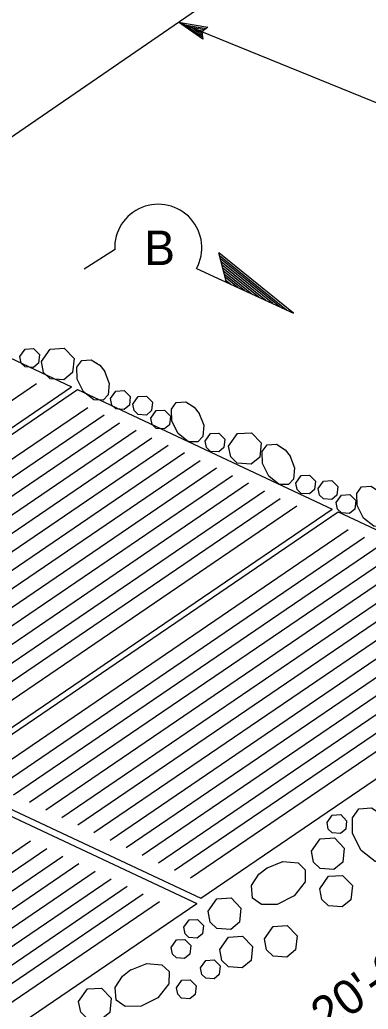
# Model space of a CAD drawing. Extents: x -894 to 866, y -472 to 714.
# Drawn here: x 212.5 to 283.1, y 46 to 246.5 of the extents above; entities that cross this region are included whole.
import ezdxf

# ---------------------------------------------------------------- set-up
doc = ezdxf.new("R2010")
doc.units = 0
for name, color, linetype in [('pp_PRESENTATION', 7, 'Continuous'), ('temp_CONSTRUCTION', 7, 'Continuous'), ('temp_CONSTRUCTION-anno', 7, 'Continuous')]:
    doc.layers.add(name, color=color, linetype=linetype)

msp = doc.modelspace()

# ---------------------------------------------------------------- linework, layer by layer
at = {"layer": 'pp_PRESENTATION'}
for p, q in [((231.76, 199.94), (225.58, 195.96)), ((268.02, 187.05), (252.86, 199.33)), ((254.39, 193.32), (252.86, 199.33)), ((266.6, 187.7), (253.02, 198.71)), ((265.19, 188.35), (253.18, 198.08)), ((263.78, 189), (253.34, 197.46)), ((262.37, 189.65), (253.5, 196.84)), ((248.35, 196.1), (268.02, 187.05)), ((260.96, 190.3), (253.66, 196.21)), ((259.55, 190.95), (253.82, 195.59)), ((258.13, 191.6), (253.97, 194.97)), ((256.72, 192.25), (254.13, 194.35)), ((255.31, 192.9), (254.29, 193.72))]:
    msp.add_line(p, q, dxfattribs=at)
msp.add_arc((240.59, 200.32), 8.83, 331.4936, 182.464, dxfattribs=at)
at = {"layer": 'temp_CONSTRUCTION'}
for p, q in [((171.47, 196.36), (223.05, 172.14)), ((141.59, 122.18), (215.91, 172.83)), ((143.69, 118.05), (223.05, 172.14)), ((144.89, 117.49), (224.25, 171.58)), ((224.25, 171.58), (275.83, 147.36)), ((151.96, 117.31), (226.31, 167.98)), ((155.23, 115.77), (229.62, 166.48)), ((158.49, 114.24), (232.75, 164.86)), ((161.75, 112.71), (236.09, 163.38)), ((165.01, 111.18), (239.28, 161.8)), ((168.27, 109.65), (242.63, 160.33)), ((171.53, 108.12), (245.9, 158.8)), ((174.79, 106.58), (249.09, 157.23)), ((178.06, 105.05), (252.4, 155.72)), ((181.32, 103.52), (255.61, 154.16)), ((184.58, 101.99), (258.9, 152.65)), ((187.84, 100.46), (262.12, 151.09)), ((191.1, 98.93), (265.31, 149.51)), ((194.36, 97.4), (268.69, 148.05)), ((196.46, 93.27), (275.83, 147.36)), ((197.66, 92.7), (277.02, 146.8)), ((277.02, 146.8), (328.6, 122.58)), ((204.74, 92.52), (279.09, 143.2)), ((208, 90.99), (282.4, 141.7)), ((211.26, 89.46), (285.52, 140.07)), ((214.52, 87.93), (288.87, 138.6)), ((217.79, 86.4), (292.06, 137.02)), ((221.05, 84.87), (295.41, 135.55)), ((224.31, 83.33), (298.67, 134.02)), ((227.57, 81.8), (301.87, 132.44)), ((230.83, 80.27), (305.17, 130.94)), ((234.09, 78.74), (308.39, 129.38)), ((237.36, 77.21), (311.68, 127.87)), ((240.62, 75.68), (314.9, 126.3)), ((243.88, 74.15), (318.09, 124.72)), ((247.14, 72.61), (321.46, 123.27)), ((249.24, 68.48), (328.6, 122.58)), ((197.66, 92.7), (249.24, 68.48)), ((196.81, 91.65), (248.39, 67.43)), ((140.23, 29.3), (214.74, 80.09)), ((143.49, 27.77), (218, 78.55)), ((146.75, 26.24), (221.26, 77.02)), ((150.01, 24.71), (224.52, 75.49)), ((153.28, 23.17), (227.79, 73.96)), ((156.54, 21.64), (231.05, 72.43)), ((159.8, 20.11), (234.31, 70.9)), ((163.06, 18.58), (237.57, 69.36)), ((166.32, 17.05), (240.83, 67.83)), ((168.5, 12.97), (248.39, 67.43))]:
    msp.add_line(p, q, dxfattribs=at)
for points in [[(212.56, 178.28), (213.63, 179.8), (215.34, 179.9), (216.53, 178.67), (216.36, 176.94), (215.3, 176.06), (213.61, 176.18), (212.82, 176.95), (212.56, 178.28)], [(216.93, 177.25), (218.71, 179.79), (221.56, 179.95), (223.54, 177.9), (223.25, 175.02), (221.49, 173.56), (218.68, 173.76), (217.36, 175.04), (216.93, 177.25)], [(229.68, 175.34), (230.67, 172.84), (230.48, 170.54), (229.44, 169.45), (227.57, 169.49), (225.45, 171.14), (224.17, 173.71), (224.13, 176.12), (225.1, 177.48), (227.02, 177.61), (228.74, 176.51), (229.75, 175.24)], [(230.95, 169.76), (232.02, 171.29), (233.72, 171.38), (234.91, 170.15), (234.74, 168.43), (233.68, 167.55), (232, 167.67), (231.2, 168.44), (230.95, 169.76)], [(235.46, 168.65), (236.53, 170.17), (238.24, 170.27), (239.42, 169.04), (239.25, 167.31), (238.2, 166.43), (236.51, 166.56), (235.72, 167.33), (235.46, 168.65)], [(248.83, 166.85), (249.83, 164.35), (249.63, 162.05), (248.59, 160.96), (246.72, 160.99), (244.6, 162.65), (243.32, 165.21), (243.28, 167.63), (244.25, 168.99), (246.17, 169.11), (247.89, 168.01), (248.9, 166.75)], [(239.09, 165.81), (240.16, 167.33), (241.87, 167.43), (243.05, 166.2), (242.88, 164.47), (241.83, 163.6), (240.14, 163.72), (239.35, 164.49), (239.09, 165.81)], [(250.1, 161.16), (251.17, 162.68), (252.88, 162.78), (254.06, 161.54), (253.89, 159.82), (252.84, 158.94), (251.15, 159.06), (250.36, 159.83), (250.1, 161.16)], [(254.85, 160.13), (256.63, 162.67), (259.48, 162.83), (261.46, 160.78), (261.17, 157.9), (259.42, 156.44), (256.6, 156.64), (255.28, 157.92), (254.85, 160.13)], [(267.22, 158.22), (268.21, 155.72), (268.01, 153.42), (266.97, 152.33), (265.11, 152.36), (262.99, 154.02), (261.71, 156.58), (261.66, 159), (262.63, 160.36), (264.55, 160.49), (266.27, 159.38), (267.28, 158.12)], [(268.48, 152.64), (269.55, 154.16), (271.26, 154.26), (272.45, 153.03), (272.27, 151.3), (271.22, 150.43), (269.53, 150.55), (268.74, 151.32), (268.48, 152.64)], [(272.99, 151.53), (274.06, 153.05), (275.77, 153.15), (276.96, 151.92), (276.79, 150.19), (275.73, 149.31), (274.04, 149.43), (273.25, 150.2), (272.99, 151.53)], [(286.37, 149.73), (287.36, 147.23), (287.16, 144.93), (286.12, 143.84), (284.26, 143.87), (282.14, 145.53), (280.86, 148.09), (280.81, 150.51), (281.78, 151.86), (283.7, 151.99), (285.42, 150.89), (286.43, 149.63)], [(276.62, 148.69), (277.69, 150.21), (279.4, 150.31), (280.59, 149.08), (280.42, 147.35), (279.36, 146.47), (277.68, 146.6), (276.88, 147.37), (276.63, 148.69)], [(287.31, 83.76), (288.63, 80.43), (288.37, 77.36), (286.98, 75.91), (284.5, 75.95), (281.67, 78.16), (279.96, 81.58), (279.91, 84.8), (281.19, 86.61), (283.76, 86.78), (286.05, 85.31), (287.39, 83.63)], [(274.78, 83.8), (275.85, 85.32), (277.56, 85.42), (278.74, 84.19), (278.57, 82.46), (277.52, 81.59), (275.83, 81.71), (275.04, 82.48), (274.78, 83.8)], [(271.63, 77.99), (273.41, 80.53), (276.26, 80.69), (278.24, 78.64), (277.95, 75.76), (276.19, 74.3), (273.38, 74.5), (272.06, 75.79), (271.63, 77.99)], [(262.52, 74.59), (265.86, 75.91), (268.92, 75.64), (270.38, 74.26), (270.33, 71.77), (268.12, 68.95), (264.71, 67.24), (261.49, 67.18), (259.67, 68.47), (259.5, 71.03), (260.97, 73.33), (262.66, 74.67)], [(273.31, 70.4), (275.09, 72.94), (277.94, 73.1), (279.92, 71.05), (279.63, 68.17), (277.87, 66.71), (275.06, 66.91), (273.74, 68.19), (273.31, 70.4)], [(250.71, 65.84), (252.49, 68.38), (255.34, 68.54), (257.32, 66.49), (257.03, 63.61), (255.27, 62.15), (252.46, 62.35), (251.14, 63.63), (250.71, 65.84)], [(245.76, 62.58), (246.83, 64.11), (248.54, 64.2), (249.73, 62.97), (249.55, 61.25), (248.5, 60.37), (246.81, 60.49), (246.02, 61.26), (245.76, 62.58)], [(262.1, 60.22), (263.88, 62.75), (266.73, 62.92), (268.71, 60.86), (268.42, 57.99), (266.66, 56.53), (263.85, 56.73), (262.53, 58.01), (262.1, 60.22)], [(253.05, 58.07), (254.84, 60.61), (257.68, 60.77), (259.66, 58.72), (259.38, 55.84), (257.62, 54.38), (254.81, 54.58), (253.48, 55.87), (253.05, 58.07)], [(243.2, 58.5), (244.28, 60.02), (245.98, 60.12), (247.17, 58.88), (247, 57.16), (245.94, 56.28), (244.26, 56.4), (243.46, 57.17), (243.21, 58.5)], [(234.91, 53.93), (238.25, 55.26), (241.31, 54.99), (242.77, 53.61), (242.72, 51.12), (240.51, 48.29), (237.1, 46.59), (233.88, 46.53), (232.06, 47.82), (231.89, 50.38), (233.36, 52.67), (235.05, 54.02)], [(249.17, 54.36), (250.24, 55.88), (251.94, 55.98), (253.13, 54.75), (252.96, 53.02), (251.9, 52.15), (250.22, 52.27), (249.42, 53.04), (249.17, 54.36)], [(224.47, 47.56), (226.25, 50.1), (229.1, 50.26), (231.08, 48.21), (230.79, 45.33), (229.03, 43.87), (226.22, 44.08), (224.9, 45.36), (224.47, 47.56)], [(244.28, 50.32), (245.35, 51.85), (247.06, 51.94), (248.24, 50.71), (248.07, 48.99), (247.02, 48.11), (245.33, 48.23), (244.54, 49), (244.28, 50.32)]]:
    msp.add_lwpolyline(points, dxfattribs=at)
at = {"layer": 'temp_CONSTRUCTION-anno'}
for p, q in [((188.8, 207.66), (248.32, 248.57)), ((244.67, 246.06), (409.97, 178.7)), ((249.64, 242.61), (244.67, 246.06)), ((244.67, 246.06), (244.67, 246.06)), ((244.67, 246.06), (250.63, 245.04)), ((249.57, 243.01), (245.93, 245.55)), ((245.94, 245.55), (250.28, 244.8)), ((249.49, 243.43), (247.19, 245.03)), ((247.19, 245.03), (249.99, 244.55)), ((250.63, 245.04), (249.41, 244.13)), ((250.63, 245.04), (250.63, 245.04)), ((249.46, 243.81), (248.44, 244.52)), ((248.44, 244.52), (249.65, 244.31)), ((249.41, 244.13), (249.64, 242.61)), ((249.64, 242.61), (249.64, 242.61))]:
    msp.add_line(p, q, dxfattribs=at)

# ---------------------------------------------------------------- texts
at = {"layer": 'pp_PRESENTATION'}
msp.add_text('B', height=7, dxfattribs=at).set_placement((237.74, 196.82))
at = {"layer": 'temp_CONSTRUCTION-anno'}
msp.add_text('20\'-0"', height=7, rotation=35.4657, dxfattribs=at).set_placement((274.77, 41.1))

doc.saveas('drawing.dxf')
